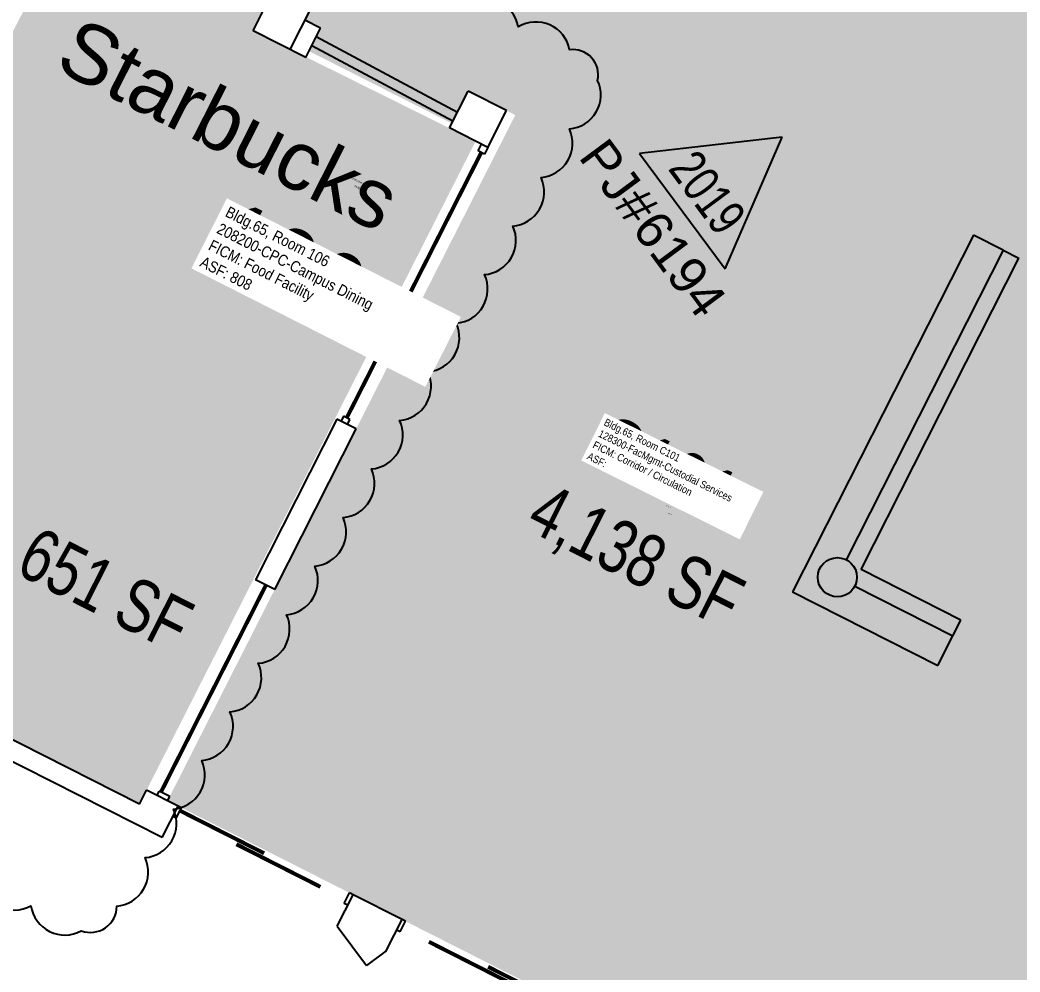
# Model space of a CAD drawing. Header units: inches. Extents: x 69217300 to 69222609, y 27669241 to 27675134.
# Drawn here: x 69220474 to 69220984, y 27672543 to 27673028 of the extents above; entities that cross this region are included whole.
import ezdxf
from ezdxf.enums import TextEntityAlignment as Align

# ---------------------------------------------------------------- set-up
doc = ezdxf.new("R2010")
doc.units = ezdxf.units.IN
doc.header["$LTSCALE"] = 25
doc.header["$MEASUREMENT"] = 0
doc.linetypes.add('DASHED2', pattern=[0.375, 0.25, -0.125])
doc.layers.get('0').update_dxf_attribs({"linetype": 'CONTINUOUS'})
for name, color, linetype in [('A-DOOR', 2, 'CONTINUOUS'), ('A-FLOR', 3, 'CONTINUOUS'), ('A-IDEN-RNUM', 7, 'CONTINUOUS'), ('A-IDEN-SNUM', 4, 'CONTINUOUS'), ('A-IDEN-TEXT', 4, 'CONTINUOUS'), ('A-IDEN-VNUM', 4, 'CONTINUOUS'), ('A-WALL', 5, 'CONTINUOUS'), ('AREA-TEXT', 3, 'CONTINUOUS'), ('Rooms-Category-Color', 7, 'CONTINUOUS'), ('Rooms-College-Color', 7, 'CONTINUOUS'), ('Rooms-Department-Color', 7, 'CONTINUOUS'), ('Rooms-Division-Color', 7, 'CONTINUOUS'), ('Rooms-Information', 7, 'CONTINUOUS')]:
    doc.layers.add(name, color=color, linetype=linetype)
doc.layers.add('A-REV', color=1, linetype='CONTINUOUS', true_color=0xff0000)
doc.styles.add('Annotative', font='arial.ttf')
doc.styles.add('Arial', font='arial.ttf')
doc.styles.add('CP_AREA', font='arial.ttf', dxfattribs={"height": 15})
doc.styles.add('CP_ROOMSNUMBER', font='arial.ttf', dxfattribs={"height": 1})
doc.styles.add('CP_ROOMVNUMBER', font='arial.ttf', dxfattribs={"width": 0.85, "height": 0.075})

# ---------------------------------------------------------------- blocks, each defined once
blk = doc.blocks.new('ProjectRev')
at = {"transparency": 16777216}
for p, q in [((0, 0.122), (-0.1221, -0.0895)), ((0.1221, -0.0895), (0, 0.122)), ((-0.1221, -0.0895), (0.1221, -0.0895))]:
    blk.add_line(p, q, dxfattribs=at)
at = {"transparency": 16777216, "insert": (-0.1798, -0.1151), "char_height": 0.0625, "attachment_point": 1, "style": 'Arial'}
blk.add_mtext_dynamic_manual_height_columns('PJ#', width=0.24749, gutter_width=0.3125, heights=[0], dxfattribs=at)
at = {"transparency": 16777216, "style": 'Arial', "width": 0.75}
blk.add_attdef('YEAR', text='', height=0.0625, dxfattribs=at).set_placement((0, -0.0359), align=Align.MIDDLE_CENTER)
at = {"transparency": 16777216, "style": 'Arial'}
blk.add_attdef('PROJECT', text='', height=0.0625, dxfattribs=at).set_placement((-0.0276, -0.1151), align=Align.TOP_LEFT)

msp = doc.modelspace()

# ---------------------------------------------------------------- hatches: boundary and pattern name
at = {"layer": 'Rooms-Category-Color', "true_color": 0xadadad}
msp.add_hatch(color=253, dxfattribs=at).paths.add_polyline_path([(69220694.45, 27672975.6), (69220702.78, 27672992.04), (69220726.86, 27672979.84), (69220645.77, 27672819.85), (69220606.15, 27672741.68), (69220550.71, 27672632.29), (69220549.64, 27672630.18), (69220644.19, 27672582.26), (69220661.14, 27672573.67), (69220669.17, 27672569.6), (69220677.19, 27672565.53), (69220767.28, 27672519.87), (69220769.07, 27672518.97), (69220781.56, 27672512.64), (69220783.34, 27672511.74), (69220779.72, 27672504.6), (69220877.84, 27672454.87), (69220881.46, 27672462.01), (69220883.24, 27672461.1), (69220895.95, 27672454.66), (69220897.51, 27672453.87), (69220997.64, 27672403.12), (69221000.98, 27672401.43), (69221042.57, 27672483.49), (69221075.12, 27672547.71), (69221112.65, 27672621.75), (69221107.29, 27672624.46), (69221222.58, 27672851.91), (69221011.18, 27672959.06), (69220993.34, 27672968.1), (69221227.52, 27673430.14), (69221232.49, 27673439.95), (69221260.97, 27673496.15), (69221282.67, 27673538.96), (69221291.71, 27673556.8), (69221297.96, 27673553.64), (69221372.1, 27673699.92), (69221388.38, 27673732.03), (69221436.75, 27673827.47), (69221431.4, 27673830.18), (69221432.75, 27673832.86), (69221220.46, 27673940.46), (69221219.11, 27673937.78), (69221213.75, 27673940.49), (69221151.25, 27673817.18), (69221134.98, 27673785.07), (69221000.37, 27673519.48), (69220984.1, 27673487.37), (69220763.82, 27673052.76), (69220758.47, 27673055.47), (69220774.4, 27673086.91), (69220706.61, 27673121.27), (69220674.5, 27673137.54), (69220671.82, 27673138.9), (69220655.89, 27673107.46), (69220646.97, 27673111.98), (69220647.87, 27673113.76), (69220645.87, 27673114.78), (69220613.75, 27673131.06), (69220453.87, 27673212.09), (69220421.76, 27673228.37), (69220419.53, 27673229.5), (69220418.62, 27673227.71), (69220386.51, 27673243.99), (69220382.94, 27673245.8), (69220309.8, 27673282.87), (69220300.88, 27673287.39), (69220315.35, 27673315.93), (69220333.43, 27673351.61), (69220349.26, 27673382.83), (69220374.69, 27673433), (69220266.76, 27673487.7), (69220192.95, 27673342.09), (69220025.26, 27673427.08), (69219993.15, 27673443.36), (69219966.39, 27673456.92), (69219964.41, 27673453.02), (69219960.85, 27673454.83), (69219926.49, 27673387.04), (69219930.06, 27673385.23), (69219927.85, 27673380.88), (69220005.45, 27673341.55), (69220073.24, 27673307.19), (69220142.82, 27673271.93), (69220145.3, 27673276.83), (69220163.14, 27673267.79), (69220159.98, 27673261.55), (69220261.66, 27673210.01), (69220264.83, 27673216.25), (69220282.67, 27673207.21), (69220281.22, 27673204.36), (69220286.58, 27673201.65), (69220277.81, 27673184.35), (69220312.6, 27673166.72), (69220321.36, 27673184.02), (69220326.72, 27673181.31), (69220311.43, 27673151.15), (69220363.17, 27673124.93), (69220376.73, 27673151.69), (69220485.2, 27673096.71), (69220517.32, 27673080.44), (69220600.89, 27673038.07), (69220604.06, 27673044.32), (69220623, 27673034.72), (69220619.67, 27673028.15), (69220627.62, 27673024.12), (69220621.71, 27673012.47)])
at = {"layer": 'Rooms-Category-Color', "true_color": 0xffe090}
msp.add_hatch(color=41, dxfattribs=at).paths.add_polyline_path([(69220706.66, 27672966.52), (69220535.32, 27672628.47), (69220437.2, 27672678.2), (69220440.82, 27672685.34), (69220424.77, 27672693.47), (69220419.34, 27672682.77), (69220321.22, 27672732.5), (69220480.97, 27673042.19), (69220426.64, 27673071.31), (69220447.17, 27673109.62), (69220459.65, 27673102.94), (69220491.76, 27673086.66), (69220598.18, 27673032.72), (69220593.18, 27673022.85)])
at = {"layer": 'Rooms-College-Color', "true_color": 0xadadad}
for points in [[(69220694.45, 27672975.6), (69220702.78, 27672992.04), (69220726.86, 27672979.84), (69220645.77, 27672819.85), (69220606.15, 27672741.68), (69220550.71, 27672632.29), (69220549.64, 27672630.18), (69220644.19, 27672582.26), (69220661.14, 27672573.67), (69220669.17, 27672569.6), (69220677.19, 27672565.53), (69220767.28, 27672519.87), (69220769.07, 27672518.97), (69220781.56, 27672512.64), (69220783.34, 27672511.74), (69220779.72, 27672504.6), (69220877.84, 27672454.87), (69220881.46, 27672462.01), (69220883.24, 27672461.1), (69220895.95, 27672454.66), (69220897.51, 27672453.87), (69220997.64, 27672403.12), (69221000.98, 27672401.43), (69221042.57, 27672483.49), (69221075.12, 27672547.71), (69221112.65, 27672621.75), (69221107.29, 27672624.46), (69221222.58, 27672851.91), (69221011.18, 27672959.06), (69220993.34, 27672968.1), (69221227.52, 27673430.14), (69221232.49, 27673439.95), (69221260.97, 27673496.15), (69221282.67, 27673538.96), (69221291.71, 27673556.8), (69221297.96, 27673553.64), (69221372.1, 27673699.92), (69221388.38, 27673732.03), (69221436.75, 27673827.47), (69221431.4, 27673830.18), (69221432.75, 27673832.86), (69221220.46, 27673940.46), (69221219.11, 27673937.78), (69221213.75, 27673940.49), (69221151.25, 27673817.18), (69221134.98, 27673785.07), (69221000.37, 27673519.48), (69220984.1, 27673487.37), (69220763.82, 27673052.76), (69220758.47, 27673055.47), (69220774.4, 27673086.91), (69220706.61, 27673121.27), (69220674.5, 27673137.54), (69220671.82, 27673138.9), (69220655.89, 27673107.46), (69220646.97, 27673111.98), (69220647.87, 27673113.76), (69220645.87, 27673114.78), (69220613.75, 27673131.06), (69220453.87, 27673212.09), (69220421.76, 27673228.37), (69220419.53, 27673229.5), (69220418.62, 27673227.71), (69220386.51, 27673243.99), (69220382.94, 27673245.8), (69220309.8, 27673282.87), (69220300.88, 27673287.39), (69220315.35, 27673315.93), (69220333.43, 27673351.61), (69220349.26, 27673382.83), (69220374.69, 27673433), (69220266.76, 27673487.7), (69220192.95, 27673342.09), (69220025.26, 27673427.08), (69219993.15, 27673443.36), (69219966.39, 27673456.92), (69219964.41, 27673453.02), (69219960.85, 27673454.83), (69219926.49, 27673387.04), (69219930.06, 27673385.23), (69219927.85, 27673380.88), (69220005.45, 27673341.55), (69220073.24, 27673307.19), (69220142.82, 27673271.93), (69220145.3, 27673276.83), (69220163.14, 27673267.79), (69220159.98, 27673261.55), (69220261.66, 27673210.01), (69220264.83, 27673216.25), (69220282.67, 27673207.21), (69220281.22, 27673204.36), (69220286.58, 27673201.65), (69220277.81, 27673184.35), (69220312.6, 27673166.72), (69220321.36, 27673184.02), (69220326.72, 27673181.31), (69220311.43, 27673151.15), (69220363.17, 27673124.93), (69220376.73, 27673151.69), (69220485.2, 27673096.71), (69220517.32, 27673080.44), (69220600.89, 27673038.07), (69220604.06, 27673044.32), (69220623, 27673034.72), (69220619.67, 27673028.15), (69220627.62, 27673024.12), (69220621.71, 27673012.47)], [(69220706.66, 27672966.52), (69220535.32, 27672628.47), (69220437.2, 27672678.2), (69220440.82, 27672685.34), (69220424.77, 27672693.47), (69220419.34, 27672682.77), (69220321.22, 27672732.5), (69220480.97, 27673042.19), (69220426.64, 27673071.31), (69220447.17, 27673109.62), (69220459.65, 27673102.94), (69220491.76, 27673086.66), (69220598.18, 27673032.72), (69220593.18, 27673022.85)]]:
    msp.add_hatch(color=253, dxfattribs=at).paths.add_polyline_path(points)
at = {"layer": 'Rooms-Department-Color', "true_color": 0xacacac}
msp.add_hatch(color=253, dxfattribs=at).paths.add_polyline_path([(69220694.45, 27672975.6), (69220702.78, 27672992.04), (69220726.86, 27672979.84), (69220645.77, 27672819.85), (69220606.15, 27672741.68), (69220550.71, 27672632.29), (69220549.64, 27672630.18), (69220644.19, 27672582.26), (69220661.14, 27672573.67), (69220669.17, 27672569.6), (69220677.19, 27672565.53), (69220767.28, 27672519.87), (69220769.07, 27672518.97), (69220781.56, 27672512.64), (69220783.34, 27672511.74), (69220779.72, 27672504.6), (69220877.84, 27672454.87), (69220881.46, 27672462.01), (69220883.24, 27672461.1), (69220895.95, 27672454.66), (69220897.51, 27672453.87), (69220997.64, 27672403.12), (69221000.98, 27672401.43), (69221042.57, 27672483.49), (69221075.12, 27672547.71), (69221112.65, 27672621.75), (69221107.29, 27672624.46), (69221222.58, 27672851.91), (69221011.18, 27672959.06), (69220993.34, 27672968.1), (69221227.52, 27673430.14), (69221232.49, 27673439.95), (69221260.97, 27673496.15), (69221282.67, 27673538.96), (69221291.71, 27673556.8), (69221297.96, 27673553.64), (69221372.1, 27673699.92), (69221388.38, 27673732.03), (69221436.75, 27673827.47), (69221431.4, 27673830.18), (69221432.75, 27673832.86), (69221220.46, 27673940.46), (69221219.11, 27673937.78), (69221213.75, 27673940.49), (69221151.25, 27673817.18), (69221134.98, 27673785.07), (69221000.37, 27673519.48), (69220984.1, 27673487.37), (69220763.82, 27673052.76), (69220758.47, 27673055.47), (69220774.4, 27673086.91), (69220706.61, 27673121.27), (69220674.5, 27673137.54), (69220671.82, 27673138.9), (69220655.89, 27673107.46), (69220646.97, 27673111.98), (69220647.87, 27673113.76), (69220645.87, 27673114.78), (69220613.75, 27673131.06), (69220453.87, 27673212.09), (69220421.76, 27673228.37), (69220419.53, 27673229.5), (69220418.62, 27673227.71), (69220386.51, 27673243.99), (69220382.94, 27673245.8), (69220309.8, 27673282.87), (69220300.88, 27673287.39), (69220315.35, 27673315.93), (69220333.43, 27673351.61), (69220349.26, 27673382.83), (69220374.69, 27673433), (69220266.76, 27673487.7), (69220192.95, 27673342.09), (69220025.26, 27673427.08), (69219993.15, 27673443.36), (69219966.39, 27673456.92), (69219964.41, 27673453.02), (69219960.85, 27673454.83), (69219926.49, 27673387.04), (69219930.06, 27673385.23), (69219927.85, 27673380.88), (69220005.45, 27673341.55), (69220073.24, 27673307.19), (69220142.82, 27673271.93), (69220145.3, 27673276.83), (69220163.14, 27673267.79), (69220159.98, 27673261.55), (69220261.66, 27673210.01), (69220264.83, 27673216.25), (69220282.67, 27673207.21), (69220281.22, 27673204.36), (69220286.58, 27673201.65), (69220277.81, 27673184.35), (69220312.6, 27673166.72), (69220321.36, 27673184.02), (69220326.72, 27673181.31), (69220311.43, 27673151.15), (69220363.17, 27673124.93), (69220376.73, 27673151.69), (69220485.2, 27673096.71), (69220517.32, 27673080.44), (69220600.89, 27673038.07), (69220604.06, 27673044.32), (69220623, 27673034.72), (69220619.67, 27673028.15), (69220627.62, 27673024.12), (69220621.71, 27673012.47)])
at = {"layer": 'Rooms-Department-Color', "true_color": 0x80bc67}
msp.add_hatch(color=83, dxfattribs=at).paths.add_polyline_path([(69220706.66, 27672966.52), (69220535.32, 27672628.47), (69220437.2, 27672678.2), (69220440.82, 27672685.34), (69220424.77, 27672693.47), (69220419.34, 27672682.77), (69220321.22, 27672732.5), (69220480.97, 27673042.19), (69220426.64, 27673071.31), (69220447.17, 27673109.62), (69220459.65, 27673102.94), (69220491.76, 27673086.66), (69220598.18, 27673032.72), (69220593.18, 27673022.85)])
at = {"layer": 'Rooms-Division-Color', "true_color": 0xadadad}
msp.add_hatch(color=253, dxfattribs=at).paths.add_polyline_path([(69220694.45, 27672975.6), (69220702.78, 27672992.04), (69220726.86, 27672979.84), (69220645.77, 27672819.85), (69220606.15, 27672741.68), (69220550.71, 27672632.29), (69220549.64, 27672630.18), (69220644.19, 27672582.26), (69220661.14, 27672573.67), (69220669.17, 27672569.6), (69220677.19, 27672565.53), (69220767.28, 27672519.87), (69220769.07, 27672518.97), (69220781.56, 27672512.64), (69220783.34, 27672511.74), (69220779.72, 27672504.6), (69220877.84, 27672454.87), (69220881.46, 27672462.01), (69220883.24, 27672461.1), (69220895.95, 27672454.66), (69220897.51, 27672453.87), (69220997.64, 27672403.12), (69221000.98, 27672401.43), (69221042.57, 27672483.49), (69221075.12, 27672547.71), (69221112.65, 27672621.75), (69221107.29, 27672624.46), (69221222.58, 27672851.91), (69221011.18, 27672959.06), (69220993.34, 27672968.1), (69221227.52, 27673430.14), (69221232.49, 27673439.95), (69221260.97, 27673496.15), (69221282.67, 27673538.96), (69221291.71, 27673556.8), (69221297.96, 27673553.64), (69221372.1, 27673699.92), (69221388.38, 27673732.03), (69221436.75, 27673827.47), (69221431.4, 27673830.18), (69221432.75, 27673832.86), (69221220.46, 27673940.46), (69221219.11, 27673937.78), (69221213.75, 27673940.49), (69221151.25, 27673817.18), (69221134.98, 27673785.07), (69221000.37, 27673519.48), (69220984.1, 27673487.37), (69220763.82, 27673052.76), (69220758.47, 27673055.47), (69220774.4, 27673086.91), (69220706.61, 27673121.27), (69220674.5, 27673137.54), (69220671.82, 27673138.9), (69220655.89, 27673107.46), (69220646.97, 27673111.98), (69220647.87, 27673113.76), (69220645.87, 27673114.78), (69220613.75, 27673131.06), (69220453.87, 27673212.09), (69220421.76, 27673228.37), (69220419.53, 27673229.5), (69220418.62, 27673227.71), (69220386.51, 27673243.99), (69220382.94, 27673245.8), (69220309.8, 27673282.87), (69220300.88, 27673287.39), (69220315.35, 27673315.93), (69220333.43, 27673351.61), (69220349.26, 27673382.83), (69220374.69, 27673433), (69220266.76, 27673487.7), (69220192.95, 27673342.09), (69220025.26, 27673427.08), (69219993.15, 27673443.36), (69219966.39, 27673456.92), (69219964.41, 27673453.02), (69219960.85, 27673454.83), (69219926.49, 27673387.04), (69219930.06, 27673385.23), (69219927.85, 27673380.88), (69220005.45, 27673341.55), (69220073.24, 27673307.19), (69220142.82, 27673271.93), (69220145.3, 27673276.83), (69220163.14, 27673267.79), (69220159.98, 27673261.55), (69220261.66, 27673210.01), (69220264.83, 27673216.25), (69220282.67, 27673207.21), (69220281.22, 27673204.36), (69220286.58, 27673201.65), (69220277.81, 27673184.35), (69220312.6, 27673166.72), (69220321.36, 27673184.02), (69220326.72, 27673181.31), (69220311.43, 27673151.15), (69220363.17, 27673124.93), (69220376.73, 27673151.69), (69220485.2, 27673096.71), (69220517.32, 27673080.44), (69220600.89, 27673038.07), (69220604.06, 27673044.32), (69220623, 27673034.72), (69220619.67, 27673028.15), (69220627.62, 27673024.12), (69220621.71, 27673012.47)])
at = {"layer": 'Rooms-Division-Color', "true_color": 0x80bc67}
msp.add_hatch(color=83, dxfattribs=at).paths.add_polyline_path([(69220706.66, 27672966.52), (69220535.32, 27672628.47), (69220437.2, 27672678.2), (69220440.82, 27672685.34), (69220424.77, 27672693.47), (69220419.34, 27672682.77), (69220321.22, 27672732.5), (69220480.97, 27673042.19), (69220426.64, 27673071.31), (69220447.17, 27673109.62), (69220459.65, 27673102.94), (69220491.76, 27673086.66), (69220598.18, 27673032.72), (69220593.18, 27673022.85)])

# ---------------------------------------------------------------- linework, layer by layer
at = {"layer": 'A-DOOR', "linetype": 'DASHED2', "const_width": 2}
for points in [[(69220709.54, 27672960.75), (69220640.97, 27672825.46)], [(69220599.76, 27672740.12), (69220546.25, 27672634.55)]]:
    msp.add_lwpolyline(points, dxfattribs=at)
at = {"layer": 'A-DOOR', "const_width": 2}
for points in [[(69220556.02, 27672625.07), (69220598.83, 27672603.37)], [(69220584.7, 27672607.98), (69220627.51, 27672586.28)], [(69220738.79, 27672529.88), (69220682.87, 27672558.22)], [(69220764.74, 27672519.28), (69220713, 27672545.5)]]:
    msp.add_lwpolyline(points, dxfattribs=at)
at = {"layer": 'A-FLOR'}
for p, q in [((69220960.42, 27672918.63), (69220868.2, 27672736.67)), ((69220975.58, 27672910.95), (69220960.42, 27672918.63)), ((69220975.58, 27672910.95), (69220895.57, 27672753.07)), ((69220975.58, 27672910.95), (69220983.61, 27672906.88)), ((69220903.14, 27672748.11), (69220983.61, 27672906.88)), ((69220953.98, 27672722.33), (69220903.14, 27672748.11)), ((69220899.96, 27672739.63), (69220949.91, 27672714.31)), ((69220868.2, 27672736.67), (69220942.23, 27672699.15)), ((69220949.91, 27672714.31), (69220953.98, 27672722.33)), ((69220942.23, 27672699.15), (69220949.91, 27672714.31))]:
    msp.add_line(p, q, dxfattribs=at)
at = {"layer": 'A-REV'}
msp.add_lwpolyline([(69220454.29, 27672589.27, 0.520567), (69220479.97, 27672576.55, 0.520567), (69220505.66, 27672563.84, 0.520567), (69220523.76, 27672576.38, 0.520567), (69220538.17, 27672601.16, 0.520567), (69220552.59, 27672625.93, 0.520567), (69220567.01, 27672650.7, 0.520567), (69220581.43, 27672675.48, 0.520567), (69220595.85, 27672700.25, 0.520567), (69220610.26, 27672725.03, 0.520567), (69220624.68, 27672749.8, 0.520567), (69220639.1, 27672774.57, 0.520567), (69220653.52, 27672799.35, 0.520567), (69220667.93, 27672824.12, 0.520567), (69220682.35, 27672848.9, 0.520567), (69220696.77, 27672873.67, 0.520567), (69220711.19, 27672898.45, 0.520567), (69220725.61, 27672923.22, 0.520567), (69220740.02, 27672947.99, 0.520567), (69220754.44, 27672972.77, 0.520567), (69220768.86, 27672997.54, 0.520567), (69220754.55, 27673013.1, 0.520567), (69220728.41, 27673024.86, 0.520567), (69220702.27, 27673036.62, 0.520567)], format="xyb", dxfattribs=at)
at = {"layer": 'A-WALL'}
for p, q in [((69220593.18, 27673022.85), (69220604.06, 27673044.32)), ((69220612.12, 27673013.25), (69220623, 27673034.72)), ((69220627.62, 27673024.12), (69220619.67, 27673028.15)), ((69220620.06, 27673009.22), (69220593.18, 27673022.85)), ((69220620.06, 27673009.22), (69220627.62, 27673024.12)), ((69220623.18, 27673015.38), (69220695.08, 27672976.85)), ((69220625.44, 27673019.84), (69220697.34, 27672981.31)), ((69220693.28, 27672973.31), (69220702.78, 27672992.04)), ((69220722.4, 27672982.1), (69220702.78, 27672992.04)), ((69220712.91, 27672963.36), (69220722.4, 27672982.1)), ((69220712.91, 27672963.36), (69220693.28, 27672973.31)), ((69220707.92, 27672961.58), (69220709.66, 27672965.01)), ((69220711.17, 27672959.93), (69220707.92, 27672961.58)), ((69220712.91, 27672963.36), (69220711.17, 27672959.93)), ((69220639.34, 27672826.28), (69220638.06, 27672823.75)), ((69220642.59, 27672824.63), (69220639.34, 27672826.28)), ((69220635.96, 27672824.82), (69220594.4, 27672742.83)), ((69220645.77, 27672819.85), (69220635.96, 27672824.82)), ((69220641.31, 27672822.1), (69220642.59, 27672824.63)), ((69220604.22, 27672737.86), (69220645.77, 27672819.85)), ((69220604.22, 27672737.86), (69220594.4, 27672742.83)), ((69220546.86, 27672611.41), (69220416.63, 27672677.42)), ((69220535.32, 27672628.47), (69220437.2, 27672678.2)), ((69220535.32, 27672628.47), (69220538.94, 27672635.61)), ((69220554.99, 27672627.47), (69220538.94, 27672635.61)), ((69220544.29, 27672632.9), (69220545.36, 27672635)), ((69220550.71, 27672632.29), (69220545.36, 27672635)), ((69220550.71, 27672632.29), (69220545.36, 27672635)), ((69220549.64, 27672630.18), (69220550.71, 27672632.29)), ((69220546.86, 27672611.41), (69220554.99, 27672627.47)), ((69220554.07, 27672621.21), (69220556.78, 27672626.57)), ((69220556.78, 27672626.57), (69220554.99, 27672627.47)), ((69220554.07, 27672621.21), (69220552.28, 27672622.12)), ((69220636.05, 27672566.21), (69220644.19, 27672582.26)), ((69220639.69, 27672577.81), (69220642.41, 27672583.17)), ((69220644.19, 27672582.26), (69220642.41, 27672583.17)), ((69220669.17, 27672569.6), (69220644.19, 27672582.26)), ((69220641.48, 27672576.91), (69220639.69, 27672577.81)), ((69220661.03, 27672553.55), (69220669.17, 27672569.6)), ((69220668.24, 27672563.35), (69220670.95, 27672568.7)), ((69220670.95, 27672568.7), (69220669.17, 27672569.6)), ((69220636.05, 27672566.21), (69220650.97, 27672546.09)), ((69220668.24, 27672563.35), (69220666.45, 27672564.25)), ((69220661.03, 27672553.55), (69220650.97, 27672546.09))]:
    msp.add_line(p, q, dxfattribs=at)
msp.add_circle((69220891.05, 27672744.15), 10, dxfattribs=at)

# ---------------------------------------------------------------- block references
at = {"layer": 'A-REV', "xscale": 300, "yscale": 300, "zscale": 300, "rotation": 306.55}
msp.add_blockref('ProjectRev', (69220833.58, 27672946.8), dxfattribs=at).add_auto_attribs({'YEAR': '2019', 'PROJECT': '6194'})

# ---------------------------------------------------------------- texts
at = {"layer": 'A-IDEN-RNUM', "style": 'CP_ROOMSNUMBER', "width": 0.85}
msp.add_text('0106-00', height=1, rotation=333.12, dxfattribs=at).set_placement((69220647.16, 27672942.59), align=Align.MIDDLE)
at = {"layer": 'A-IDEN-RNUM', "style": 'CP_ROOMSNUMBER'}
msp.add_text('C101-00', height=0.36, rotation=333.12, dxfattribs=at).set_placement((69220804.83, 27672776.7))
at = {"layer": 'A-IDEN-SNUM', "style": 'CP_ROOMSNUMBER', "width": 0.85}
msp.add_text('0650010600', height=1, rotation=333.12, dxfattribs=at).set_placement((69220645.99, 27672946.47), align=Align.MIDDLE)
at = {"layer": 'A-IDEN-SNUM', "style": 'CP_ROOMSNUMBER'}
msp.add_text('0650C10100', height=0.36, rotation=333.12, dxfattribs=at).set_placement((69220803.66, 27672780.57))
at = {"layer": 'A-IDEN-TEXT', "style": 'Annotative'}
msp.add_text('Starbucks', height=30, rotation=333.1225, dxfattribs=at).set_placement((69220581.26, 27672975.56), align=Align.MIDDLE)
at = {"layer": 'A-IDEN-VNUM', "style": 'CP_ROOMVNUMBER', "width": 0.85}
for s, height, rotation, p in [('106', 40, 333.1225, (69220609.86, 27672902.55)), ('C101', 27, 333.5525, (69220803.39, 27672799.51))]:
    msp.add_text(s, height=height, rotation=rotation, dxfattribs=at).set_placement(p, align=Align.MIDDLE)
at = {"layer": 'AREA-TEXT', "style": 'CP_AREA', "width": 0.75}
for s, p in [('4,138 SF', (69220788.55, 27672755.29)), ('651 SF', (69220518.01, 27672738.04))]:
    msp.add_text(s, height=27, rotation=333.1225, dxfattribs=at).set_placement(p, align=Align.MIDDLE_CENTER)

# ---------------------------------------------------------------- next in the draw order: texts
at = {"layer": 'Rooms-Information', "attachment_point": 7, "style": 'CP_ROOMVNUMBER', "bg_fill": 3, "box_fill_scale": 1.5, "bg_fill_color": 256, "bg_fill_true_color": 13158600, "bg_fill_transparency": 0}
for s, insert, char_height, width, rotation in [('Bldg.65, Room 106^M^J208200-CPC-Campus Dining^M^JFICM: Food Facility^M^JASF: 808', (69220565.59, 27672902.86), 5.7143, 128, 333.1225), ('Bldg.65, Room C101^M^J128300-FacMgmt-Custodial Services^M^JFICM: Corridor / Circulation^M^JASF: ', (69220763.06, 27672804.5), 3.8571, 86.4, 333.5525)]:
    msp.add_mtext(s, dxfattribs=dict(at, insert=insert, char_height=char_height, width=width, rotation=rotation))

doc.saveas('drawing.dxf')
